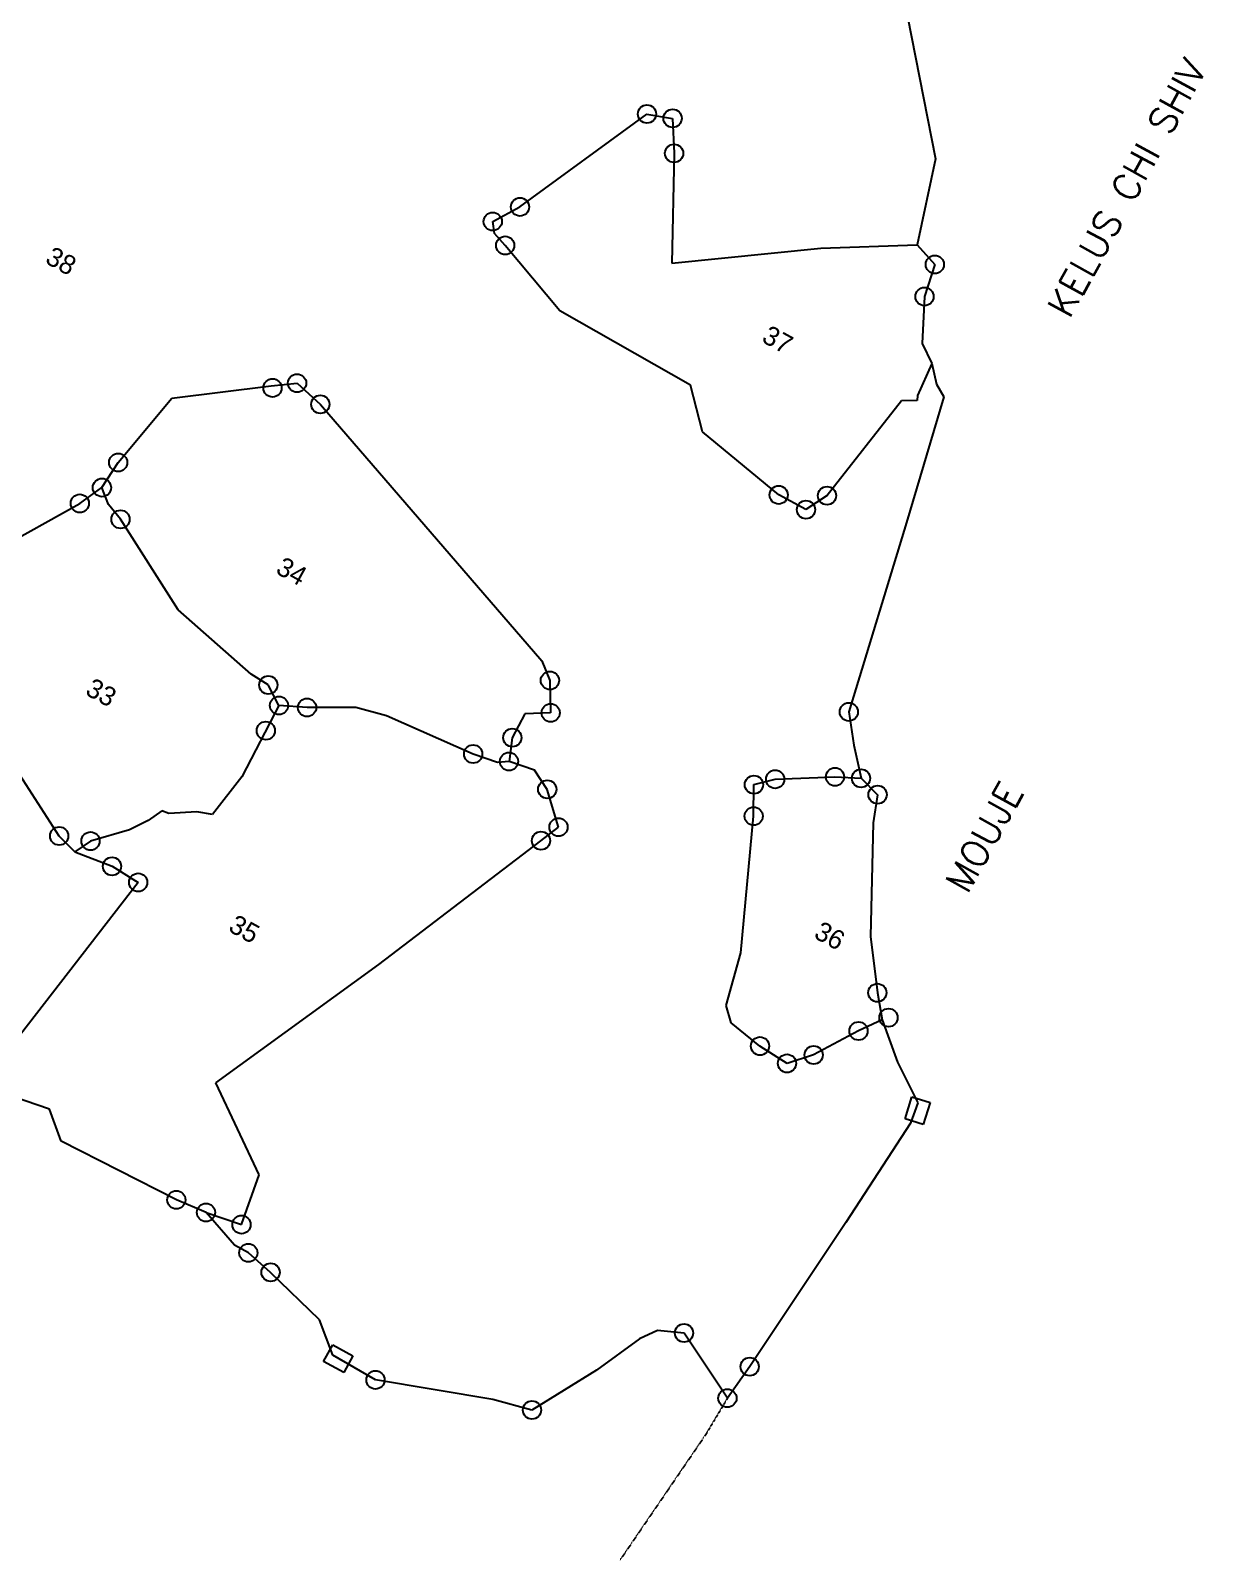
# Model space of a CAD drawing. Header units: metres. Extents: x 346948 to 348970, y 1760908 to 1763955.
# Drawn here: x 347914 to 348471, y 1760908 to 1761635 of the extents above; entities that cross this region are included whole.
import ezdxf

# ---------------------------------------------------------------- set-up
doc = ezdxf.new("R2010")
doc.units = ezdxf.units.M
doc.header["$MEASUREMENT"] = 0
doc.linetypes.add('DIVIDE', pattern=[1.25, 0.5, -0.25, 0, -0.25, 0, -0.25])
for name, color, linetype in [('POLY_PARCEL', 6, 'Continuous'), ('SYM_STONE', 1, 'Continuous'), ('TEXT_MAPOUT', 7, 'Continuous'), ('TEXT_PARCEL', 7, 'Continuous'), ('V_BOUND_LINE', 7, 'Continuous'), ('V_DIVIDE_LINE', 7, 'DIVIDE')]:
    doc.layers.add(name, color=color, linetype=linetype)
doc.styles.get("Standard").update_dxf_attribs({"font": 'simplex.shx'})
doc.styles.add('TEXT_MAP', font='')
doc.styles.get('TEXT_MAP').set_extended_font_data('Kruti Dev 050')

msp = doc.modelspace()

# ---------------------------------------------------------------- linework, layer by layer
for centre in [(348207.18, 1761595.27), (348219.36, 1761593.2), (348220.08, 1761576.61), (348146.82, 1761551.15), (348133.9, 1761544.2), (348139.82, 1761532.85), (348343.96, 1761523.79), (348339.06, 1761508.56), (348029.26, 1761465.16), (348040.93, 1761467.42), (348051.98, 1761457.36), (347955.91, 1761429.75), (347948.18, 1761417.81), (348269.77, 1761414.34), (348292.76, 1761413.98), (347937.67, 1761410.29), (348282.74, 1761407.34), (347957.02, 1761402.76), (348161.06, 1761326.18), (348027.25, 1761324.04), (348032.32, 1761314.31), (348045.68, 1761313.33), (348161.4, 1761310.82), (348303.09, 1761311.25), (348026.09, 1761302.36), (348143.2, 1761298.99), (348124.59, 1761291.23), (348141.63, 1761287.71), (348159.8, 1761274.44), (348258.01, 1761276.71), (348268.1, 1761279.25), (348296.52, 1761280.38), (348308.9, 1761279.71), (348316.77, 1761271.91), (348257.88, 1761261.74), (347927.87, 1761252.29), (348165.14, 1761256.5), (347942.76, 1761249.88), (348156.81, 1761250.06), (347952.97, 1761237.9), (347965.42, 1761230.25), (348316.66, 1761177.83), (348321.98, 1761165.97), (348307.72, 1761159.69), (348260.89, 1761152.49), (348273.74, 1761144.26), (348286.39, 1761148.29), (347983.57, 1761079.45), (347997.64, 1761073.44), (348014.51, 1761067.7), (348017.78, 1761054.26), (348028.32, 1761044.99), (348224.8, 1761016.18), (348255.99, 1761000.23), (348078.17, 1760993.91), (348245.42, 1760985.23), (348152.54, 1760979.59)]:
    msp.add_circle(centre, 4.33)
at = {"layer": 'POLY_PARCEL'}
for p, q in [((348146.82, 1761551.15), (348207.18, 1761595.27)), ((348207.18, 1761595.27), (348219.36, 1761593.2)), ((348219.36, 1761593.2), (348220.08, 1761576.61)), ((348220.08, 1761576.61), (348219.06, 1761524.41)), ((348133.9, 1761544.2), (348146.82, 1761551.15)), ((348134.81, 1761538.5), (348133.9, 1761544.2)), ((348139.82, 1761532.85), (348134.81, 1761538.5)), ((348165.78, 1761501.73), (348139.82, 1761532.85)), ((348289.8, 1761531.51), (348335.54, 1761533.08)), ((348219.06, 1761524.41), (348289.8, 1761531.51)), ((348227.83, 1761466.49), (348165.78, 1761501.73)), ((348342.59, 1761476.74), (348335.71, 1761461.5)), ((348028.63, 1761466.09), (348040.93, 1761467.42)), ((348040.93, 1761467.42), (348051.98, 1761457.36)), ((347955.91, 1761429.75), (347981.39, 1761460.27)), ((347981.39, 1761460.27), (348028.63, 1761466.09)), ((348233.65, 1761444.32), (348227.83, 1761466.49)), ((348335.71, 1761461.5), (348335.62, 1761459.23)), ((348051.98, 1761457.36), (348157.2, 1761335.55)), ((348328.11, 1761459.08), (348292.76, 1761413.98)), ((348335.62, 1761459.23), (348328.11, 1761459.08)), ((348269.77, 1761414.34), (348233.65, 1761444.32)), ((347948.18, 1761417.81), (347955.91, 1761429.75)), ((347937.67, 1761410.29), (347948.18, 1761417.81)), ((347951.26, 1761409.82), (347948.18, 1761417.81)), ((347868.16, 1761371.59), (347937.67, 1761410.29)), ((347957.02, 1761402.76), (347951.26, 1761409.82)), ((348282.74, 1761407.34), (348269.77, 1761414.34)), ((348292.76, 1761413.98), (348282.74, 1761407.34)), ((347984.36, 1761359.79), (347957.02, 1761402.76)), ((348019.05, 1761329.14), (347984.36, 1761359.79)), ((347927.87, 1761252.29), (347862.2, 1761353.82)), ((348027.25, 1761324.04), (348019.05, 1761329.14)), ((348157.2, 1761335.55), (348161.06, 1761326.18)), ((348032.32, 1761314.31), (348027.25, 1761324.04)), ((348161.06, 1761326.18), (348161.4, 1761310.82)), ((348032.32, 1761314.31), (348014.63, 1761280.47)), ((348045.68, 1761313.33), (348032.32, 1761314.31)), ((348068.83, 1761313.31), (348045.68, 1761313.33)), ((348083.44, 1761309.32), (348068.83, 1761313.31)), ((348124.59, 1761291.23), (348083.44, 1761309.32)), ((348149.11, 1761310.27), (348143.2, 1761298.99)), ((348161.4, 1761310.82), (348149.11, 1761310.27)), ((348143.2, 1761298.99), (348141.63, 1761287.71)), ((348136.16, 1761287.25), (348124.59, 1761291.23)), ((348141.63, 1761287.71), (348136.16, 1761287.25)), ((348153.8, 1761283.53), (348141.63, 1761287.71)), ((348014.63, 1761280.47), (348000.7, 1761262.54)), ((348159.8, 1761274.44), (348153.8, 1761283.53)), ((348258.01, 1761276.71), (348268.1, 1761279.25)), ((348268.1, 1761279.25), (348296.52, 1761280.38)), ((348296.52, 1761280.38), (348308.9, 1761279.71)), ((348165.14, 1761256.5), (348159.8, 1761274.44)), ((348257.88, 1761261.74), (348258.01, 1761276.71)), ((347976.7, 1761264.18), (347970.16, 1761259.67)), ((347980.05, 1761262.91), (347976.7, 1761264.18)), ((347993.25, 1761263.74), (347980.05, 1761262.91)), ((348000.7, 1761262.54), (347993.25, 1761263.74)), ((347970.16, 1761259.67), (347961.36, 1761255.26)), ((348156.81, 1761250.06), (348165.14, 1761256.5)), ((348165.14, 1761256.5), (348165.14, 1761256.5)), ((348251.72, 1761196.87), (348257.88, 1761261.74)), ((347935.3, 1761244.73), (347927.87, 1761252.29)), ((347942.76, 1761249.88), (347935.3, 1761244.73)), ((347961.36, 1761255.26), (347942.76, 1761249.88)), ((348079.82, 1761191.19), (348156.81, 1761250.06)), ((347935.3, 1761244.73), (347952.97, 1761237.9)), ((347952.97, 1761237.9), (347965.42, 1761230.25)), ((347965.42, 1761230.25), (347905.67, 1761153.04)), ((348002.38, 1761135.11), (348079.82, 1761191.19)), ((348244.84, 1761171.73), (348251.72, 1761196.87)), ((348247.24, 1761163.47), (348244.84, 1761171.73)), ((348260.89, 1761152.49), (348247.24, 1761163.47)), ((348318.89, 1761165.04), (348307.72, 1761159.69)), ((348307.72, 1761159.69), (348286.39, 1761148.29)), ((348273.74, 1761144.26), (348260.89, 1761152.49)), ((348286.39, 1761148.29), (348273.74, 1761144.26)), ((348022.93, 1761091.41), (348002.38, 1761135.11)), ((348014.51, 1761067.7), (348022.93, 1761091.41)), ((347997.64, 1761073.44), (348014.51, 1761067.7))]:
    msp.add_line(p, q, dxfattribs=at)
at = {"layer": 'SYM_STONE'}
for p, q in [((348329.81, 1761118), (348333.11, 1761128.4)), ((348333.11, 1761128.4), (348341.72, 1761125.68)), ((348341.72, 1761125.68), (348338.43, 1761115.27)), ((348338.43, 1761115.27), (348329.81, 1761118)), ((348053.5, 1761002.69), (348057.86, 1761010.61)), ((348057.86, 1761010.61), (348067.42, 1761005.35)), ((348063.07, 1760997.43), (348053.5, 1761002.69)), ((348067.42, 1761005.35), (348063.07, 1760997.43))]:
    msp.add_line(p, q, dxfattribs=at)
at = {"layer": 'V_BOUND_LINE'}
for p, q in [((348329.04, 1761651.63), (348344.33, 1761573.92)), ((348344.33, 1761573.92), (348335.54, 1761533.08)), ((348335.54, 1761533.08), (348343.96, 1761523.79)), ((348343.96, 1761523.79), (348339.06, 1761508.56)), ((348339.06, 1761508.56), (348337.96, 1761486.22)), ((348337.96, 1761486.22), (348342.59, 1761476.74)), ((348342.59, 1761476.74), (348344.7, 1761466.9)), ((348348.33, 1761460.85), (348330.57, 1761401.21)), ((348344.7, 1761466.9), (348348.33, 1761460.85)), ((348330.57, 1761401.21), (348303.09, 1761311.25)), ((348303.09, 1761311.25), (348305.43, 1761295.51)), ((348305.43, 1761295.51), (348308.9, 1761279.71)), ((348308.9, 1761279.71), (348316.77, 1761271.91)), ((348316.77, 1761271.91), (348314.67, 1761258.61)), ((348314.67, 1761258.61), (348313.39, 1761204.51)), ((348313.39, 1761204.51), (348316.66, 1761177.83)), ((348316.66, 1761177.83), (348318.89, 1761165.04)), ((348318.89, 1761165.04), (348326.28, 1761144.78)), ((348326.28, 1761144.78), (348335.97, 1761125.56)), ((347923.26, 1761122.47), (347906.23, 1761128.37)), ((347928.8, 1761107.27), (347923.26, 1761122.47)), ((348335.97, 1761125.56), (348332.42, 1761115.94)), ((348332.42, 1761115.94), (348301.74, 1761068.62)), ((347983.57, 1761079.45), (347928.8, 1761107.27)), ((347997.64, 1761073.44), (347983.57, 1761079.45)), ((348011.11, 1761057.93), (347997.64, 1761073.44)), ((348301.74, 1761068.62), (348255.99, 1761000.23)), ((348017.78, 1761054.26), (348011.11, 1761057.93)), ((348028.32, 1761044.99), (348017.78, 1761054.26)), ((348051.58, 1761022.42), (348028.32, 1761044.99)), ((348057.96, 1761005.6), (348051.58, 1761022.42)), ((348212.13, 1761017.37), (348203.58, 1761013.4)), ((348224.8, 1761016.18), (348212.13, 1761017.37)), ((348203.58, 1761013.4), (348183.25, 1760998.55)), ((348245.42, 1760985.23), (348224.8, 1761016.18)), ((348078.17, 1760993.91), (348057.96, 1761005.6)), ((348183.25, 1760998.55), (348152.54, 1760979.59)), ((348255.99, 1761000.23), (348245.42, 1760985.23)), ((348133.89, 1760984.65), (348078.17, 1760993.91)), ((348152.54, 1760979.59), (348133.89, 1760984.65))]:
    msp.add_line(p, q, dxfattribs=at)
at = {"layer": 'V_DIVIDE_LINE', "ltscale": 0.07}
for p, q in [((348245.42, 1760985.23), (348234.96, 1760967.76)), ((348234.96, 1760967.76), (348194.26, 1760908.16))]:
    msp.add_line(p, q, dxfattribs=at)

# ---------------------------------------------------------------- texts
at = {"layer": 'TEXT_MAPOUT'}
for s, height, p in [('KELUS CHI SHIV', 12.7069, (348407.86, 1761497.59)), ('MOUJE', 12.707, (348359.46, 1761224.2))]:
    msp.add_text(s, height=height, rotation=61.17631, dxfattribs=at).set_placement(p)
at = {"layer": 'TEXT_PARCEL', "style": 'TEXT_MAP'}
for s, p in [('38', (347920.69, 1761524.78)), ('37', (348261.19, 1761487.33)), ('34', (348030.26, 1761377.36)), ('33', (347939.75, 1761319.78)), ('35', (348007.74, 1761207.4)), ('36', (348285.96, 1761204.23))]:
    msp.add_text(s, height=9.149, rotation=331.17631, dxfattribs=at).set_placement(p)

doc.saveas('drawing.dxf')
